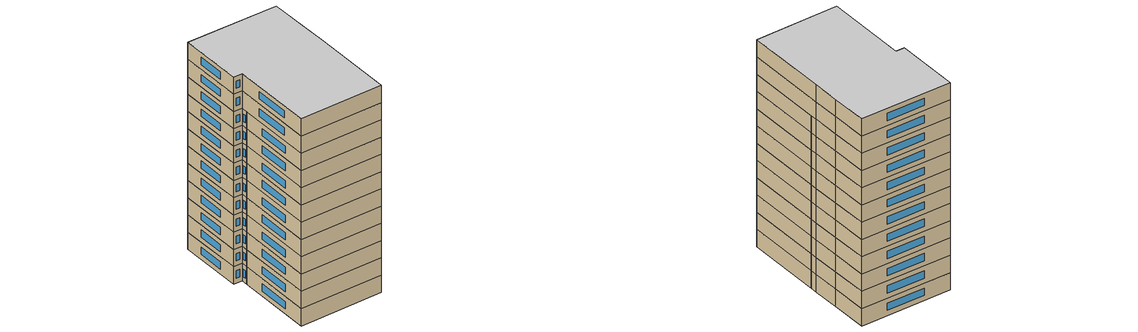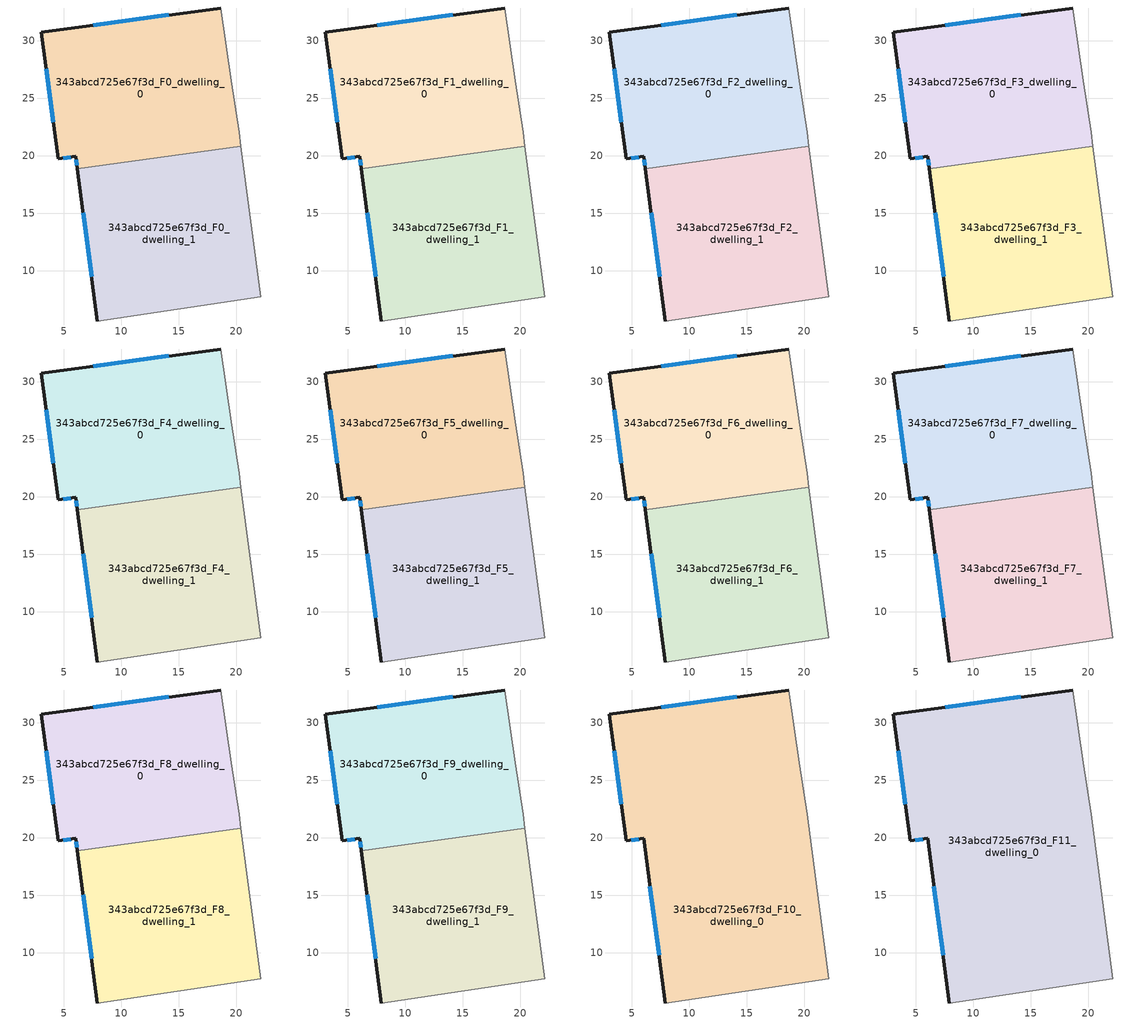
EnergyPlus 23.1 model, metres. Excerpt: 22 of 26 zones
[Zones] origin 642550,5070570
343abcd725e67f3d_F0_dwelling_0
 floor ground (EU_floor_Construction): 18.63,32.85 19.53,26.55 20.22,22.04 20.39,20.82 6.15,18.88 6.01,19.95 4.51,19.75 3.01,30.75 z0
 wall outside (EU_wall_Construction): 18.63,32.85 3.01,30.75 4.51,19.75 6.01,19.95 6.15,18.88 z0:3
 wall adiabatic (EU_wall_Construction): 20.39,20.82 20.22,22.04 19.53,26.55 18.63,32.85 z0:3
 wall to 343abcd725e67f3d_F0_dwelling_1 (EU_wall_Construction): 6.15,18.88 20.39,20.82 z0:3
 window (EU_Window_Construction): 6.05,19.64 6.11,19.19 / 4.95,19.8 5.58,19.89 / 3.45,27.56 4.08,22.94 / 14.1,32.24 7.54,31.36 z0.87:2.13
343abcd725e67f3d_F0_dwelling_1
 floor ground (EU_floor_Construction): 20.39,20.82 22.12,7.73 7.91,5.63 6.15,18.88 z0
 wall outside (EU_wall_Construction): 6.15,18.88 7.91,5.63 z0:3
 wall adiabatic (EU_wall_Construction): 7.91,5.63 22.12,7.73 20.39,20.82 z0:3
 window (EU_Window_Construction): 6.66,15.04 7.4,9.48 z0.87:2.13
343abcd725e67f3d_F1_dwelling_0
 floor to 343abcd725e67f3d_F0_dwelling_0 (EU_floor_Construction): 18.63,32.85 19.52,26.55 20.22,22.04 20.39,20.82 6.15,18.88 6.01,19.95 4.51,19.75 3.01,30.75 z3
 wall outside (EU_wall_Construction): 18.63,32.85 3.01,30.75 4.51,19.75 6.01,19.95 6.15,18.88 z3:6
 wall adiabatic (EU_wall_Construction): 20.39,20.82 20.22,22.04 19.53,26.55 18.63,32.85 z3:6
 wall to 343abcd725e67f3d_F1_dwelling_1 (EU_wall_Construction): 6.15,18.88 20.39,20.82 z3:6
 window (EU_Window_Construction): 6.05,19.64 6.11,19.19 / 4.95,19.8 5.58,19.89 / 3.45,27.56 4.08,22.94 / 14.1,32.24 7.54,31.36 z3.87:5.13
343abcd725e67f3d_F1_dwelling_1
 floor to 343abcd725e67f3d_F0_dwelling_1 (EU_floor_Construction): 20.39,20.82 22.12,7.73 7.91,5.63 6.15,18.88 z3
 wall outside (EU_wall_Construction): 6.15,18.88 7.91,5.63 z3:6
 wall adiabatic (EU_wall_Construction): 7.91,5.63 22.12,7.73 20.39,20.82 z3:6
 window (EU_Window_Construction): 6.66,15.04 7.4,9.48 z3.87:5.13
343abcd725e67f3d_F2_dwelling_0
 floor to 343abcd725e67f3d_F1_dwelling_0 (EU_floor_Construction): 18.63,32.85 19.52,26.55 20.22,22.04 20.39,20.82 6.15,18.88 6.01,19.95 4.51,19.75 3.01,30.75 z6
 wall outside (EU_wall_Construction): 18.63,32.85 3.01,30.75 4.51,19.75 6.01,19.95 6.15,18.88 z6:9
 wall adiabatic (EU_wall_Construction): 20.39,20.82 20.22,22.04 19.53,26.55 18.63,32.85 z6:9
 wall to 343abcd725e67f3d_F2_dwelling_1 (EU_wall_Construction): 6.15,18.88 20.39,20.82 z6:9
 window (EU_Window_Construction): 6.05,19.64 6.11,19.19 / 4.95,19.8 5.58,19.89 / 3.45,27.56 4.08,22.94 / 14.1,32.24 7.54,31.36 z6.87:8.13
343abcd725e67f3d_F2_dwelling_1
 floor to 343abcd725e67f3d_F1_dwelling_1 (EU_floor_Construction): 20.39,20.82 22.12,7.73 7.91,5.63 6.15,18.88 z6
 wall outside (EU_wall_Construction): 6.15,18.88 7.91,5.63 z6:9
 wall adiabatic (EU_wall_Construction): 7.91,5.63 22.12,7.73 20.39,20.82 z6:9
 window (EU_Window_Construction): 6.66,15.04 7.4,9.48 z6.87:8.13
343abcd725e67f3d_F3_dwelling_0
 floor to 343abcd725e67f3d_F2_dwelling_0 (EU_floor_Construction): 18.63,32.85 19.52,26.55 20.22,22.04 20.39,20.82 6.15,18.88 6.01,19.95 4.51,19.75 3.01,30.75 z9
 wall outside (EU_wall_Construction): 18.63,32.85 3.01,30.75 4.51,19.75 6.01,19.95 6.15,18.88 z9:12
 wall adiabatic (EU_wall_Construction): 20.39,20.82 20.22,22.04 19.53,26.55 18.63,32.85 z9:12
 wall to 343abcd725e67f3d_F3_dwelling_1 (EU_wall_Construction): 6.15,18.88 20.39,20.82 z9:12
 window (EU_Window_Construction): 6.05,19.64 6.11,19.19 / 4.95,19.8 5.58,19.89 / 3.45,27.56 4.08,22.94 / 14.1,32.24 7.54,31.36 z9.87:11.13
343abcd725e67f3d_F3_dwelling_1
 floor to 343abcd725e67f3d_F2_dwelling_1 (EU_floor_Construction): 20.39,20.82 22.12,7.73 7.91,5.63 6.15,18.88 z9
 wall outside (EU_wall_Construction): 6.15,18.88 7.91,5.63 z9:12
 wall adiabatic (EU_wall_Construction): 7.91,5.63 22.12,7.73 20.39,20.82 z9:12
 window (EU_Window_Construction): 6.66,15.04 7.4,9.48 z9.87:11.13
343abcd725e67f3d_F4_dwelling_0
 floor to 343abcd725e67f3d_F3_dwelling_0 (EU_floor_Construction): 18.63,32.85 19.52,26.55 20.22,22.04 20.39,20.82 6.15,18.88 6.01,19.95 4.51,19.75 3.01,30.75 z12
 wall outside (EU_wall_Construction): 18.63,32.85 3.01,30.75 4.51,19.75 6.01,19.95 6.15,18.88 z12:15
 wall adiabatic (EU_wall_Construction): 20.39,20.82 20.22,22.04 19.53,26.55 18.63,32.85 z12:15
 wall to 343abcd725e67f3d_F4_dwelling_1 (EU_wall_Construction): 6.15,18.88 20.39,20.82 z12:15
 window (EU_Window_Construction): 6.05,19.64 6.11,19.19 / 4.95,19.8 5.58,19.89 / 3.45,27.56 4.08,22.94 / 14.1,32.24 7.54,31.36 z12.87:14.13
343abcd725e67f3d_F4_dwelling_1
 floor to 343abcd725e67f3d_F3_dwelling_1 (EU_floor_Construction): 20.39,20.82 22.12,7.73 7.91,5.63 6.15,18.88 z12
 wall outside (EU_wall_Construction): 6.15,18.88 7.91,5.63 z12:15
 wall adiabatic (EU_wall_Construction): 7.91,5.63 22.12,7.73 20.39,20.82 z12:15
 window (EU_Window_Construction): 6.66,15.04 7.4,9.48 z12.87:14.13
343abcd725e67f3d_F5_dwelling_0
 floor to 343abcd725e67f3d_F4_dwelling_0 (EU_floor_Construction): 18.63,32.85 19.52,26.55 20.22,22.04 20.39,20.82 6.15,18.88 6.01,19.95 4.51,19.75 3.01,30.75 z15
 wall outside (EU_wall_Construction): 18.63,32.85 3.01,30.75 4.51,19.75 6.01,19.95 6.15,18.88 z15:18
 wall adiabatic (EU_wall_Construction): 20.39,20.82 20.22,22.04 19.53,26.55 18.63,32.85 z15:18
 wall to 343abcd725e67f3d_F5_dwelling_1 (EU_wall_Construction): 6.15,18.88 20.39,20.82 z15:18
 window (EU_Window_Construction): 6.05,19.64 6.11,19.19 / 4.95,19.8 5.58,19.89 / 3.45,27.56 4.08,22.94 / 14.1,32.24 7.54,31.36 z15.87:17.13
343abcd725e67f3d_F5_dwelling_1
 floor to 343abcd725e67f3d_F4_dwelling_1 (EU_floor_Construction): 20.39,20.82 22.12,7.73 7.91,5.63 6.15,18.88 z15
 wall outside (EU_wall_Construction): 6.15,18.88 7.91,5.63 z15:18
 wall adiabatic (EU_wall_Construction): 7.91,5.63 22.12,7.73 20.39,20.82 z15:18
 window (EU_Window_Construction): 6.66,15.04 7.4,9.48 z15.87:17.13
343abcd725e67f3d_F6_dwelling_0
 floor to 343abcd725e67f3d_F5_dwelling_0 (EU_floor_Construction): 18.63,32.85 19.52,26.55 20.22,22.04 20.39,20.82 6.15,18.88 6.01,19.95 4.51,19.75 3.01,30.75 z18
 wall outside (EU_wall_Construction): 18.63,32.85 3.01,30.75 4.51,19.75 6.01,19.95 6.15,18.88 z18:21
 wall adiabatic (EU_wall_Construction): 20.39,20.82 20.22,22.04 19.53,26.55 18.63,32.85 z18:21
 wall to 343abcd725e67f3d_F6_dwelling_1 (EU_wall_Construction): 6.15,18.88 20.39,20.82 z18:21
 window (EU_Window_Construction): 6.05,19.64 6.11,19.19 / 4.95,19.8 5.58,19.89 / 3.45,27.56 4.08,22.94 / 14.1,32.24 7.54,31.36 z18.87:20.13
343abcd725e67f3d_F6_dwelling_1
 floor to 343abcd725e67f3d_F5_dwelling_1 (EU_floor_Construction): 20.39,20.82 22.12,7.73 7.91,5.63 6.15,18.88 z18
 wall outside (EU_wall_Construction): 6.15,18.88 7.91,5.63 z18:21
 wall adiabatic (EU_wall_Construction): 7.91,5.63 22.12,7.73 20.39,20.82 z18:21
 window (EU_Window_Construction): 6.66,15.04 7.4,9.48 z18.87:20.13
343abcd725e67f3d_F7_dwelling_0
 floor to 343abcd725e67f3d_F6_dwelling_0 (EU_floor_Construction): 18.63,32.85 19.52,26.55 20.22,22.04 20.39,20.82 6.15,18.88 6.01,19.95 4.51,19.75 3.01,30.75 z21
 wall outside (EU_wall_Construction): 18.63,32.85 3.01,30.75 4.51,19.75 6.01,19.95 6.15,18.88 z21:24
 wall adiabatic (EU_wall_Construction): 20.39,20.82 20.22,22.04 19.53,26.55 18.63,32.85 z21:24
 wall to 343abcd725e67f3d_F7_dwelling_1 (EU_wall_Construction): 6.15,18.88 20.39,20.82 z21:24
 window (EU_Window_Construction): 6.05,19.64 6.11,19.19 / 4.95,19.8 5.58,19.89 / 3.45,27.56 4.08,22.94 / 14.1,32.24 7.54,31.36 z21.87:23.13
343abcd725e67f3d_F7_dwelling_1
 floor to 343abcd725e67f3d_F6_dwelling_1 (EU_floor_Construction): 20.39,20.82 22.12,7.73 7.91,5.63 6.15,18.88 z21
 wall outside (EU_wall_Construction): 6.15,18.88 7.91,5.63 z21:24
 wall adiabatic (EU_wall_Construction): 7.91,5.63 22.12,7.73 20.39,20.82 z21:24
 window (EU_Window_Construction): 6.66,15.04 7.4,9.48 z21.87:23.13
343abcd725e67f3d_F8_dwelling_0
 floor to 343abcd725e67f3d_F7_dwelling_0 (EU_floor_Construction): 18.63,32.85 19.52,26.55 20.22,22.04 20.39,20.82 6.15,18.88 6.01,19.95 4.51,19.75 3.01,30.75 z24
 wall outside (EU_wall_Construction): 18.63,32.85 3.01,30.75 4.51,19.75 6.01,19.95 6.15,18.88 z24:27
 wall adiabatic (EU_wall_Construction): 20.39,20.82 20.22,22.04 19.53,26.55 18.63,32.85 z24:27
 wall to 343abcd725e67f3d_F8_dwelling_1 (EU_wall_Construction): 6.15,18.88 20.39,20.82 z24:27
 window (EU_Window_Construction): 6.05,19.64 6.11,19.19 / 4.95,19.8 5.58,19.89 / 3.45,27.56 4.08,22.94 / 14.1,32.24 7.54,31.36 z24.87:26.13
343abcd725e67f3d_F8_dwelling_1
 floor to 343abcd725e67f3d_F7_dwelling_1 (EU_floor_Construction): 20.39,20.82 22.12,7.73 7.91,5.63 6.15,18.88 z24
 wall outside (EU_wall_Construction): 6.15,18.88 7.91,5.63 z24:27
 wall adiabatic (EU_wall_Construction): 7.91,5.63 22.12,7.73 20.39,20.82 z24:27
 window (EU_Window_Construction): 6.66,15.04 7.4,9.48 z24.87:26.13
343abcd725e67f3d_F9_dwelling_0
 floor to 343abcd725e67f3d_F8_dwelling_0 (EU_floor_Construction): 18.63,32.85 19.52,26.55 20.22,22.04 20.39,20.82 6.15,18.88 6.01,19.95 4.51,19.75 3.01,30.75 z27
 wall outside (EU_wall_Construction): 18.63,32.85 3.01,30.75 4.51,19.75 6.01,19.95 6.15,18.88 z27:30
 wall adiabatic (EU_wall_Construction): 20.39,20.82 20.22,22.04 19.53,26.55 18.63,32.85 z27:30
 wall to 343abcd725e67f3d_F9_dwelling_1 (EU_wall_Construction): 6.15,18.88 20.39,20.82 z27:30
 window (EU_Window_Construction): 6.05,19.64 6.11,19.19 / 4.95,19.8 5.58,19.89 / 3.45,27.56 4.08,22.94 / 14.1,32.24 7.54,31.36 z27.87:29.13
343abcd725e67f3d_F9_dwelling_1
 floor to 343abcd725e67f3d_F8_dwelling_1 (EU_floor_Construction): 20.39,20.82 22.12,7.73 7.91,5.63 6.15,18.88 z27
 wall outside (EU_wall_Construction): 6.15,18.88 7.91,5.63 z27:30
 wall adiabatic (EU_wall_Construction): 7.91,5.63 22.12,7.73 20.39,20.82 z27:30
 window (EU_Window_Construction): 6.66,15.04 7.4,9.48 z27.87:29.13
343abcd725e67f3d_F10_dwelling_0
 floor to 343abcd725e67f3d_F9_dwelling_0 (EU_floor_Construction): 18.63,32.85 19.52,26.55 20.22,22.04 20.39,20.82 6.15,18.88 6.01,19.95 4.51,19.75 3.01,30.75 z30
 floor to 343abcd725e67f3d_F9_dwelling_1 (EU_floor_Construction): 20.39,20.82 22.12,7.73 7.91,5.63 6.15,18.88 z30
 wall outside (EU_wall_Construction): 18.63,32.85 3.01,30.75 4.51,19.75 6.01,19.95 7.91,5.63 z30:33
 wall adiabatic (EU_wall_Construction): 7.91,5.63 22.12,7.73 20.22,22.04 19.53,26.55 18.63,32.85 z30:33
 window (EU_Window_Construction): 6.56,15.8 7.36,9.78 / 4.95,19.8 5.58,19.89 / 3.45,27.56 4.08,22.94 / 14.1,32.24 7.54,31.36 z30.87:32.13
343abcd725e67f3d_F11_dwelling_0
 floor to 343abcd725e67f3d_F10_dwelling_0 (EU_floor_Construction): 18.63,32.85 19.52,26.55 20.22,22.04 22.12,7.73 7.91,5.63 6.01,19.95 4.51,19.75 3.01,30.75 z33
 wall outside (EU_wall_Construction): 18.63,32.85 3.01,30.75 4.51,19.75 6.01,19.95 7.91,5.63 z33:36
 wall adiabatic (EU_wall_Construction): 7.91,5.63 22.12,7.73 20.22,22.04 19.53,26.55 18.63,32.85 z33:36
 window (EU_Window_Construction): 6.56,15.8 7.36,9.78 / 4.95,19.8 5.58,19.89 / 3.45,27.56 4.08,22.94 / 14.1,32.24 7.54,31.36 z33.87:35.13
 ceiling to 343abcd725e67f3d_F12_dwelling_0 (EU_floor_Construction): 22.12,7.73 20.22,22.04 19.52,26.55 18.63,32.85 3.01,30.75 4.51,19.75 6.01,19.95 7.91,5.63 z36
[Building]
EU S2 Campaign: North Axis=0; Terrain=City; Solar Distribution=FullExterior
[Site:Location]
Lyon-Bron: Latitude=45.75; Longitude=5; Time Zone=1; Elevation=198
[SizingPeriod:WeatherFileDays]
AnnualSizingPeriod: Begin Month=1; Begin Day of Month=1; End Month=12; End Day of Month=31; Day of Week for Start Day=Monday; Use Weather File Daylight Saving Period=No; Use Weather File Rain and Snow Indicators=No
[MATERIAL]
EU_InternalMass_Material: Roughness=MediumRough; Thickness=0.1; Conductivity=1; Density=1800; Specific Heat=900; Thermal Absorptance=0.9; Solar Absorptance=0.7; Visible Absorptance=0.7
[MATERIAL:NOMASS] Roughness=MediumRough; Thermal Absorptance=0.9; Solar Absorptance=0.7; Visible Absorptance=0.7
Name | Thermal Resistance
EU_wall_NoMass | 1.15691
EU_floor_NoMass | 1.78277
[WINDOWMATERIAL:SIMPLEGLAZINGSYSTEM]
EU_Window_SimpleGlazing: UFactor=2.71266; Solar Heat Gain Coefficient=0.75; Visible Transmittance=0.75
[CONSTRUCTION]
EU_wall_Construction: EU_wall_NoMass
EU_floor_Construction: EU_floor_NoMass
EU_InternalMass_Construction: EU_InternalMass_Material
EU_Window_Construction: EU_Window_SimpleGlazing
[ZONE] Type=1; Multiplier=1; Ceiling Height=autocalculate; Floor Area=autocalculate; Part of Total Floor Area=Yes
Name | Volume
343abcd725e67f3d_F0_dwelling_0 | 572.35
343abcd725e67f3d_F1_dwelling_0; 343abcd725e67f3d_F2_dwelling_0; 343abcd725e67f3d_F3_dwelling_0; 343abcd725e67f3d_F4_dwelling_0; 343abcd725e67f3d_F5_dwelling_0; 343abcd725e67f3d_F6_dwelling_0; 343abcd725e67f3d_F7_dwelling_0; 343abcd725e67f3d_F8_dwelling_0; 343abcd725e67f3d_F9_dwelling_0 | 572.353
343abcd725e67f3d_F10_dwelling_0 | 1144.72
343abcd725e67f3d_F11_dwelling_0 | 1144.73
343abcd725e67f3d_F0_dwelling_1; 343abcd725e67f3d_F1_dwelling_1; 343abcd725e67f3d_F2_dwelling_1; 343abcd725e67f3d_F3_dwelling_1; 343abcd725e67f3d_F4_dwelling_1; 343abcd725e67f3d_F5_dwelling_1; 343abcd725e67f3d_F6_dwelling_1; 343abcd725e67f3d_F7_dwelling_1; 343abcd725e67f3d_F8_dwelling_1; 343abcd725e67f3d_F9_dwelling_1 | 572.368
[INTERNALMASS] Construction=EU_InternalMass_Construction
Name | Zone or ZoneList | Surface Area
343abcd725e67f3d_F0_dwelling_0_EU_InternalMass | 343abcd725e67f3d_F0_dwelling_0 | 190.784
343abcd725e67f3d_F0_dwelling_1_EU_InternalMass | 343abcd725e67f3d_F0_dwelling_1 | 190.789
343abcd725e67f3d_F1_dwelling_0_EU_InternalMass | 343abcd725e67f3d_F1_dwelling_0 | 190.784
343abcd725e67f3d_F1_dwelling_1_EU_InternalMass | 343abcd725e67f3d_F1_dwelling_1 | 190.789
343abcd725e67f3d_F2_dwelling_0_EU_InternalMass | 343abcd725e67f3d_F2_dwelling_0 | 190.784
343abcd725e67f3d_F2_dwelling_1_EU_InternalMass | 343abcd725e67f3d_F2_dwelling_1 | 190.789
343abcd725e67f3d_F3_dwelling_0_EU_InternalMass | 343abcd725e67f3d_F3_dwelling_0 | 190.784
343abcd725e67f3d_F3_dwelling_1_EU_InternalMass | 343abcd725e67f3d_F3_dwelling_1 | 190.789
343abcd725e67f3d_F4_dwelling_0_EU_InternalMass | 343abcd725e67f3d_F4_dwelling_0 | 190.784
343abcd725e67f3d_F4_dwelling_1_EU_InternalMass | 343abcd725e67f3d_F4_dwelling_1 | 190.789
343abcd725e67f3d_F5_dwelling_0_EU_InternalMass | 343abcd725e67f3d_F5_dwelling_0 | 190.784
343abcd725e67f3d_F5_dwelling_1_EU_InternalMass | 343abcd725e67f3d_F5_dwelling_1 | 190.789
343abcd725e67f3d_F6_dwelling_0_EU_InternalMass | 343abcd725e67f3d_F6_dwelling_0 | 190.784
343abcd725e67f3d_F6_dwelling_1_EU_InternalMass | 343abcd725e67f3d_F6_dwelling_1 | 190.789
343abcd725e67f3d_F7_dwelling_0_EU_InternalMass | 343abcd725e67f3d_F7_dwelling_0 | 190.784
343abcd725e67f3d_F7_dwelling_1_EU_InternalMass | 343abcd725e67f3d_F7_dwelling_1 | 190.789
343abcd725e67f3d_F8_dwelling_0_EU_InternalMass | 343abcd725e67f3d_F8_dwelling_0 | 190.784
343abcd725e67f3d_F8_dwelling_1_EU_InternalMass | 343abcd725e67f3d_F8_dwelling_1 | 190.789
343abcd725e67f3d_F9_dwelling_0_EU_InternalMass | 343abcd725e67f3d_F9_dwelling_0 | 190.784
343abcd725e67f3d_F9_dwelling_1_EU_InternalMass | 343abcd725e67f3d_F9_dwelling_1 | 190.789
343abcd725e67f3d_F10_dwelling_0_EU_InternalMass | 343abcd725e67f3d_F10_dwelling_0 | 381.577
343abcd725e67f3d_F11_dwelling_0_EU_InternalMass | 343abcd725e67f3d_F11_dwelling_0 | 381.577
[OTHEREQUIPMENT] Fuel Type=Electricity; Design Level Calculation Method=Watts/Area; Power per Zone Floor Area=1; Fraction Latent=0; Fraction Radiant=0; Fraction Lost=0; Carbon Dioxide Generation Rate=0; EndUse Subcategory=EU_Step8_InternalGains
Name | Zone or ZoneList or Space or SpaceList | Schedule
EU_Step8_InternalGain_343abcd725e67f3d_F0_dwelling_0_f000 | 343abcd725e67f3d_F0_dwelling_0 | EU_Step8_GainSchedule_343abcd725e67f3d_F0_dwelling_0_f000
EU_Step8_InternalGain_343abcd725e67f3d_F0_dwelling_1_f000 | 343abcd725e67f3d_F0_dwelling_1 | EU_Step8_GainSchedule_343abcd725e67f3d_F0_dwelling_1_f000
EU_Step8_InternalGain_343abcd725e67f3d_F1_dwelling_0_f000 | 343abcd725e67f3d_F1_dwelling_0 | EU_Step8_GainSchedule_343abcd725e67f3d_F1_dwelling_0_f000
EU_Step8_InternalGain_343abcd725e67f3d_F1_dwelling_1_f000 | 343abcd725e67f3d_F1_dwelling_1 | EU_Step8_GainSchedule_343abcd725e67f3d_F1_dwelling_1_f000
EU_Step8_InternalGain_343abcd725e67f3d_F2_dwelling_0_f000 | 343abcd725e67f3d_F2_dwelling_0 | EU_Step8_GainSchedule_343abcd725e67f3d_F2_dwelling_0_f000
EU_Step8_InternalGain_343abcd725e67f3d_F2_dwelling_1_f000 | 343abcd725e67f3d_F2_dwelling_1 | EU_Step8_GainSchedule_343abcd725e67f3d_F2_dwelling_1_f000
EU_Step8_InternalGain_343abcd725e67f3d_F3_dwelling_0_f000 | 343abcd725e67f3d_F3_dwelling_0 | EU_Step8_GainSchedule_343abcd725e67f3d_F3_dwelling_0_f000
EU_Step8_InternalGain_343abcd725e67f3d_F3_dwelling_1_f000 | 343abcd725e67f3d_F3_dwelling_1 | EU_Step8_GainSchedule_343abcd725e67f3d_F3_dwelling_1_f000
EU_Step8_InternalGain_343abcd725e67f3d_F4_dwelling_0_f000 | 343abcd725e67f3d_F4_dwelling_0 | EU_Step8_GainSchedule_343abcd725e67f3d_F4_dwelling_0_f000
EU_Step8_InternalGain_343abcd725e67f3d_F4_dwelling_1_f000 | 343abcd725e67f3d_F4_dwelling_1 | EU_Step8_GainSchedule_343abcd725e67f3d_F4_dwelling_1_f000
EU_Step8_InternalGain_343abcd725e67f3d_F5_dwelling_0_f000 | 343abcd725e67f3d_F5_dwelling_0 | EU_Step8_GainSchedule_343abcd725e67f3d_F5_dwelling_0_f000
EU_Step8_InternalGain_343abcd725e67f3d_F5_dwelling_1_f000 | 343abcd725e67f3d_F5_dwelling_1 | EU_Step8_GainSchedule_343abcd725e67f3d_F5_dwelling_1_f000
EU_Step8_InternalGain_343abcd725e67f3d_F6_dwelling_0_f000 | 343abcd725e67f3d_F6_dwelling_0 | EU_Step8_GainSchedule_343abcd725e67f3d_F6_dwelling_0_f000
EU_Step8_InternalGain_343abcd725e67f3d_F6_dwelling_1_f000 | 343abcd725e67f3d_F6_dwelling_1 | EU_Step8_GainSchedule_343abcd725e67f3d_F6_dwelling_1_f000
EU_Step8_InternalGain_343abcd725e67f3d_F7_dwelling_0_f000 | 343abcd725e67f3d_F7_dwelling_0 | EU_Step8_GainSchedule_343abcd725e67f3d_F7_dwelling_0_f000
EU_Step8_InternalGain_343abcd725e67f3d_F7_dwelling_1_f000 | 343abcd725e67f3d_F7_dwelling_1 | EU_Step8_GainSchedule_343abcd725e67f3d_F7_dwelling_1_f000
EU_Step8_InternalGain_343abcd725e67f3d_F8_dwelling_0_f000 | 343abcd725e67f3d_F8_dwelling_0 | EU_Step8_GainSchedule_343abcd725e67f3d_F8_dwelling_0_f000
EU_Step8_InternalGain_343abcd725e67f3d_F8_dwelling_1_f000 | 343abcd725e67f3d_F8_dwelling_1 | EU_Step8_GainSchedule_343abcd725e67f3d_F8_dwelling_1_f000
EU_Step8_InternalGain_343abcd725e67f3d_F9_dwelling_0_f000 | 343abcd725e67f3d_F9_dwelling_0 | EU_Step8_GainSchedule_343abcd725e67f3d_F9_dwelling_0_f000
EU_Step8_InternalGain_343abcd725e67f3d_F9_dwelling_1_f000 | 343abcd725e67f3d_F9_dwelling_1 | EU_Step8_GainSchedule_343abcd725e67f3d_F9_dwelling_1_f000
EU_Step8_InternalGain_343abcd725e67f3d_F10_dwelling_0_f000 | 343abcd725e67f3d_F10_dwelling_0 | EU_Step8_GainSchedule_343abcd725e67f3d_F10_dwelling_0_f000
EU_Step8_InternalGain_343abcd725e67f3d_F11_dwelling_0_f000 | 343abcd725e67f3d_F11_dwelling_0 | EU_Step8_GainSchedule_343abcd725e67f3d_F11_dwelling_0_f000
[ZONEVENTILATION:DESIGNFLOWRATE] Schedule=EU_AlwaysOn; Design Flow Rate Calculation Method=AirChanges/Hour; Air Changes per Hour=0.551728; Ventilation Type=Natural; Fan Pressure Rise=0; Fan Total Efficiency=1; Constant Term Coefficient=1; Temperature Term Coefficient=0; Velocity Term Coefficient=0; Velocity Squared Term Coefficient=0; Minimum Indoor Temperature=-100; Maximum Indoor Temperature=100; Delta Temperature=-100; Minimum Outdoor Temperature=-100; Maximum Outdoor Temperature=100; Maximum Wind Speed=40
Name | Zone or ZoneList or Space or SpaceList
EU_ConstantAir_343abcd725e67f3d_F0_dwelling_0 | 343abcd725e67f3d_F0_dwelling_0
EU_ConstantAir_343abcd725e67f3d_F0_dwelling_1 | 343abcd725e67f3d_F0_dwelling_1
EU_ConstantAir_343abcd725e67f3d_F1_dwelling_0 | 343abcd725e67f3d_F1_dwelling_0
EU_ConstantAir_343abcd725e67f3d_F1_dwelling_1 | 343abcd725e67f3d_F1_dwelling_1
EU_ConstantAir_343abcd725e67f3d_F2_dwelling_0 | 343abcd725e67f3d_F2_dwelling_0
EU_ConstantAir_343abcd725e67f3d_F2_dwelling_1 | 343abcd725e67f3d_F2_dwelling_1
EU_ConstantAir_343abcd725e67f3d_F3_dwelling_0 | 343abcd725e67f3d_F3_dwelling_0
EU_ConstantAir_343abcd725e67f3d_F3_dwelling_1 | 343abcd725e67f3d_F3_dwelling_1
EU_ConstantAir_343abcd725e67f3d_F4_dwelling_0 | 343abcd725e67f3d_F4_dwelling_0
EU_ConstantAir_343abcd725e67f3d_F4_dwelling_1 | 343abcd725e67f3d_F4_dwelling_1
EU_ConstantAir_343abcd725e67f3d_F5_dwelling_0 | 343abcd725e67f3d_F5_dwelling_0
EU_ConstantAir_343abcd725e67f3d_F5_dwelling_1 | 343abcd725e67f3d_F5_dwelling_1
EU_ConstantAir_343abcd725e67f3d_F6_dwelling_0 | 343abcd725e67f3d_F6_dwelling_0
EU_ConstantAir_343abcd725e67f3d_F6_dwelling_1 | 343abcd725e67f3d_F6_dwelling_1
EU_ConstantAir_343abcd725e67f3d_F7_dwelling_0 | 343abcd725e67f3d_F7_dwelling_0
EU_ConstantAir_343abcd725e67f3d_F7_dwelling_1 | 343abcd725e67f3d_F7_dwelling_1
EU_ConstantAir_343abcd725e67f3d_F8_dwelling_0 | 343abcd725e67f3d_F8_dwelling_0
EU_ConstantAir_343abcd725e67f3d_F8_dwelling_1 | 343abcd725e67f3d_F8_dwelling_1
EU_ConstantAir_343abcd725e67f3d_F9_dwelling_0 | 343abcd725e67f3d_F9_dwelling_0
EU_ConstantAir_343abcd725e67f3d_F9_dwelling_1 | 343abcd725e67f3d_F9_dwelling_1
EU_ConstantAir_343abcd725e67f3d_F10_dwelling_0 | 343abcd725e67f3d_F10_dwelling_0
EU_ConstantAir_343abcd725e67f3d_F11_dwelling_0 | 343abcd725e67f3d_F11_dwelling_0
[HVACTEMPLATE:THERMOSTAT] Constant Heating Setpoint=20; Constant Cooling Setpoint=50
EU_HeatOnly_343abcd725e67f3d_F0_dwelling_0; EU_HeatOnly_343abcd725e67f3d_F0_dwelling_1; EU_HeatOnly_343abcd725e67f3d_F1_dwelling_0; EU_HeatOnly_343abcd725e67f3d_F1_dwelling_1; EU_HeatOnly_343abcd725e67f3d_F2_dwelling_0; EU_HeatOnly_343abcd725e67f3d_F2_dwelling_1; EU_HeatOnly_343abcd725e67f3d_F3_dwelling_0; EU_HeatOnly_343abcd725e67f3d_F3_dwelling_1; EU_HeatOnly_343abcd725e67f3d_F4_dwelling_0; EU_HeatOnly_343abcd725e67f3d_F4_dwelling_1; EU_HeatOnly_343abcd725e67f3d_F5_dwelling_0; EU_HeatOnly_343abcd725e67f3d_F5_dwelling_1; EU_HeatOnly_343abcd725e67f3d_F6_dwelling_0; EU_HeatOnly_343abcd725e67f3d_F6_dwelling_1; EU_HeatOnly_343abcd725e67f3d_F7_dwelling_0; EU_HeatOnly_343abcd725e67f3d_F7_dwelling_1; EU_HeatOnly_343abcd725e67f3d_F8_dwelling_0; EU_HeatOnly_343abcd725e67f3d_F8_dwelling_1; EU_HeatOnly_343abcd725e67f3d_F9_dwelling_0; EU_HeatOnly_343abcd725e67f3d_F9_dwelling_1; EU_HeatOnly_343abcd725e67f3d_F10_dwelling_0; EU_HeatOnly_343abcd725e67f3d_F11_dwelling_0; EU_HeatOnly_343abcd725e67f3d_F12_dwelling_0; EU_HeatOnly_343abcd725e67f3d_F13_dwelling_0; EU_HeatOnly_343abcd725e67f3d_F14_dwelling_0; EU_HeatOnly_343abcd725e67f3d_F15_dwelling_0
[HVACTEMPLATE:ZONE:IDEALLOADSAIRSYSTEM] System Availability Schedule=EU_AlwaysOn; Maximum Heating Supply Air Temperature=50; Minimum Cooling Supply Air Temperature=13; Maximum Heating Supply Air Humidity Ratio=0.0156; Minimum Cooling Supply Air Humidity Ratio=0.0077; Heating Limit=NoLimit; Cooling Limit=NoLimit; Heating Availability Schedule=EU_AlwaysOn; Cooling Availability Schedule=EU_CoolingOff; Dehumidification Control Type=ConstantSensibleHeatRatio; Cooling Sensible Heat Ratio=0.7; Dehumidification Setpoint=60; Humidification Control Type=None; Humidification Setpoint=30; Outdoor Air Method=None; Outdoor Air Flow Rate per Person=0.00944; Outdoor Air Flow Rate per Zone Floor Area=0; Outdoor Air Flow Rate per Zone=0; Demand Controlled Ventilation Type=None; Outdoor Air Economizer Type=NoEconomizer; Heat Recovery Type=None; Sensible Heat Recovery Effectiveness=0.7; Latent Heat Recovery Effectiveness=0.65
Name | Template Thermostat
343abcd725e67f3d_F0_dwelling_0 | EU_HeatOnly_343abcd725e67f3d_F0_dwelling_0
343abcd725e67f3d_F0_dwelling_1 | EU_HeatOnly_343abcd725e67f3d_F0_dwelling_1
343abcd725e67f3d_F1_dwelling_0 | EU_HeatOnly_343abcd725e67f3d_F1_dwelling_0
343abcd725e67f3d_F1_dwelling_1 | EU_HeatOnly_343abcd725e67f3d_F1_dwelling_1
343abcd725e67f3d_F2_dwelling_0 | EU_HeatOnly_343abcd725e67f3d_F2_dwelling_0
343abcd725e67f3d_F2_dwelling_1 | EU_HeatOnly_343abcd725e67f3d_F2_dwelling_1
343abcd725e67f3d_F3_dwelling_0 | EU_HeatOnly_343abcd725e67f3d_F3_dwelling_0
343abcd725e67f3d_F3_dwelling_1 | EU_HeatOnly_343abcd725e67f3d_F3_dwelling_1
343abcd725e67f3d_F4_dwelling_0 | EU_HeatOnly_343abcd725e67f3d_F4_dwelling_0
343abcd725e67f3d_F4_dwelling_1 | EU_HeatOnly_343abcd725e67f3d_F4_dwelling_1
343abcd725e67f3d_F5_dwelling_0 | EU_HeatOnly_343abcd725e67f3d_F5_dwelling_0
343abcd725e67f3d_F5_dwelling_1 | EU_HeatOnly_343abcd725e67f3d_F5_dwelling_1
343abcd725e67f3d_F6_dwelling_0 | EU_HeatOnly_343abcd725e67f3d_F6_dwelling_0
343abcd725e67f3d_F6_dwelling_1 | EU_HeatOnly_343abcd725e67f3d_F6_dwelling_1
343abcd725e67f3d_F7_dwelling_0 | EU_HeatOnly_343abcd725e67f3d_F7_dwelling_0
343abcd725e67f3d_F7_dwelling_1 | EU_HeatOnly_343abcd725e67f3d_F7_dwelling_1
343abcd725e67f3d_F8_dwelling_0 | EU_HeatOnly_343abcd725e67f3d_F8_dwelling_0
343abcd725e67f3d_F8_dwelling_1 | EU_HeatOnly_343abcd725e67f3d_F8_dwelling_1
343abcd725e67f3d_F9_dwelling_0 | EU_HeatOnly_343abcd725e67f3d_F9_dwelling_0
343abcd725e67f3d_F9_dwelling_1 | EU_HeatOnly_343abcd725e67f3d_F9_dwelling_1
343abcd725e67f3d_F10_dwelling_0 | EU_HeatOnly_343abcd725e67f3d_F10_dwelling_0
343abcd725e67f3d_F11_dwelling_0 | EU_HeatOnly_343abcd725e67f3d_F11_dwelling_0
[SIZING:ZONE] Zone Cooling Design Supply Air Temperature Input Method=SupplyAirTemperature; Zone Cooling Design Supply Air Temperature=13; Zone Heating Design Supply Air Temperature Input Method=SupplyAirTemperature; Zone Heating Design Supply Air Temperature=50; Zone Cooling Design Supply Air Humidity Ratio=0.008; Zone Heating Design Supply Air Humidity Ratio=0.008; Cooling Design Air Flow Method=DesignDay; Cooling Design Air Flow Rate=0; Cooling Minimum Air Flow per Zone Floor Area=0.000762; Cooling Minimum Air Flow=0; Cooling Minimum Air Flow Fraction=0.2; Heating Design Air Flow Method=DesignDay; Heating Design Air Flow Rate=0; Heating Maximum Air Flow per Zone Floor Area=0.002032; Heating Maximum Air Flow=0.141576; Heating Maximum Air Flow Fraction=0.3; Account for Dedicated Outdoor Air System=No; Dedicated Outdoor Air System Control Strategy=NeutralSupplyAir; Dedicated Outdoor Air Low Setpoint Temperature for Design=autosize; Dedicated Outdoor Air High Setpoint Temperature for Design=autosize; Zone Load Sizing Method=Sensible Load Only No Latent Load; Zone Latent Cooling Design Supply Air Humidity Ratio Input Method=HumidityRatioDifference; Zone Cooling Design Supply Air Humidity Ratio Difference=0.005; Zone Latent Heating Design Supply Air Humidity Ratio Input Method=HumidityRatioDifference; Zone Humidification Design Supply Air Humidity Ratio Difference=0.005
343abcd725e67f3d_F0_dwelling_0; 343abcd725e67f3d_F0_dwelling_1; 343abcd725e67f3d_F1_dwelling_0; 343abcd725e67f3d_F1_dwelling_1; 343abcd725e67f3d_F2_dwelling_0; 343abcd725e67f3d_F2_dwelling_1; 343abcd725e67f3d_F3_dwelling_0; 343abcd725e67f3d_F3_dwelling_1; 343abcd725e67f3d_F4_dwelling_0; 343abcd725e67f3d_F4_dwelling_1; 343abcd725e67f3d_F5_dwelling_0; 343abcd725e67f3d_F5_dwelling_1; 343abcd725e67f3d_F6_dwelling_0; 343abcd725e67f3d_F6_dwelling_1; 343abcd725e67f3d_F7_dwelling_0; 343abcd725e67f3d_F7_dwelling_1; 343abcd725e67f3d_F8_dwelling_0; 343abcd725e67f3d_F8_dwelling_1; 343abcd725e67f3d_F9_dwelling_0; 343abcd725e67f3d_F9_dwelling_1; 343abcd725e67f3d_F10_dwelling_0; 343abcd725e67f3d_F11_dwelling_0
[SCHEDULE:CONSTANT]
Name | Hourly Value
EU_AlwaysOn | 1
EU_CoolingOff | 0
[SCHEDULE:FILE] Column Number=1; Rows to Skip at Top=0; Number of Hours of Data=8760; Column Separator=Comma; Interpolate to Timestep=No; Minutes per Item=60; Adjust Schedule for Daylight Savings=Yes
Name | File
EU_Step8_GainSchedule_343abcd725e67f3d_F0_dwelling_0_f000 | ../../schedules/343abcd725e67f3d/343abcd725e67f3d_F0_dwelling_0_f000_gain.csv
EU_Step8_GainSchedule_343abcd725e67f3d_F0_dwelling_1_f000 | ../../schedules/343abcd725e67f3d/343abcd725e67f3d_F0_dwelling_1_f000_gain.csv
EU_Step8_GainSchedule_343abcd725e67f3d_F1_dwelling_0_f000 | ../../schedules/343abcd725e67f3d/343abcd725e67f3d_F1_dwelling_0_f000_gain.csv
EU_Step8_GainSchedule_343abcd725e67f3d_F1_dwelling_1_f000 | ../../schedules/343abcd725e67f3d/343abcd725e67f3d_F1_dwelling_1_f000_gain.csv
EU_Step8_GainSchedule_343abcd725e67f3d_F2_dwelling_0_f000 | ../../schedules/343abcd725e67f3d/343abcd725e67f3d_F2_dwelling_0_f000_gain.csv
EU_Step8_GainSchedule_343abcd725e67f3d_F2_dwelling_1_f000 | ../../schedules/343abcd725e67f3d/343abcd725e67f3d_F2_dwelling_1_f000_gain.csv
EU_Step8_GainSchedule_343abcd725e67f3d_F3_dwelling_0_f000 | ../../schedules/343abcd725e67f3d/343abcd725e67f3d_F3_dwelling_0_f000_gain.csv
EU_Step8_GainSchedule_343abcd725e67f3d_F3_dwelling_1_f000 | ../../schedules/343abcd725e67f3d/343abcd725e67f3d_F3_dwelling_1_f000_gain.csv
EU_Step8_GainSchedule_343abcd725e67f3d_F4_dwelling_0_f000 | ../../schedules/343abcd725e67f3d/343abcd725e67f3d_F4_dwelling_0_f000_gain.csv
EU_Step8_GainSchedule_343abcd725e67f3d_F4_dwelling_1_f000 | ../../schedules/343abcd725e67f3d/343abcd725e67f3d_F4_dwelling_1_f000_gain.csv
EU_Step8_GainSchedule_343abcd725e67f3d_F5_dwelling_0_f000 | ../../schedules/343abcd725e67f3d/343abcd725e67f3d_F5_dwelling_0_f000_gain.csv
EU_Step8_GainSchedule_343abcd725e67f3d_F5_dwelling_1_f000 | ../../schedules/343abcd725e67f3d/343abcd725e67f3d_F5_dwelling_1_f000_gain.csv
EU_Step8_GainSchedule_343abcd725e67f3d_F6_dwelling_0_f000 | ../../schedules/343abcd725e67f3d/343abcd725e67f3d_F6_dwelling_0_f000_gain.csv
EU_Step8_GainSchedule_343abcd725e67f3d_F6_dwelling_1_f000 | ../../schedules/343abcd725e67f3d/343abcd725e67f3d_F6_dwelling_1_f000_gain.csv
EU_Step8_GainSchedule_343abcd725e67f3d_F7_dwelling_0_f000 | ../../schedules/343abcd725e67f3d/343abcd725e67f3d_F7_dwelling_0_f000_gain.csv
EU_Step8_GainSchedule_343abcd725e67f3d_F7_dwelling_1_f000 | ../../schedules/343abcd725e67f3d/343abcd725e67f3d_F7_dwelling_1_f000_gain.csv
EU_Step8_GainSchedule_343abcd725e67f3d_F8_dwelling_0_f000 | ../../schedules/343abcd725e67f3d/343abcd725e67f3d_F8_dwelling_0_f000_gain.csv
EU_Step8_GainSchedule_343abcd725e67f3d_F8_dwelling_1_f000 | ../../schedules/343abcd725e67f3d/343abcd725e67f3d_F8_dwelling_1_f000_gain.csv
EU_Step8_GainSchedule_343abcd725e67f3d_F9_dwelling_0_f000 | ../../schedules/343abcd725e67f3d/343abcd725e67f3d_F9_dwelling_0_f000_gain.csv
EU_Step8_GainSchedule_343abcd725e67f3d_F9_dwelling_1_f000 | ../../schedules/343abcd725e67f3d/343abcd725e67f3d_F9_dwelling_1_f000_gain.csv
EU_Step8_GainSchedule_343abcd725e67f3d_F10_dwelling_0_f000 | ../../schedules/343abcd725e67f3d/343abcd725e67f3d_F10_dwelling_0_f000_gain.csv
EU_Step8_GainSchedule_343abcd725e67f3d_F11_dwelling_0_f000 | ../../schedules/343abcd725e67f3d/343abcd725e67f3d_F11_dwelling_0_f000_gain.csv
